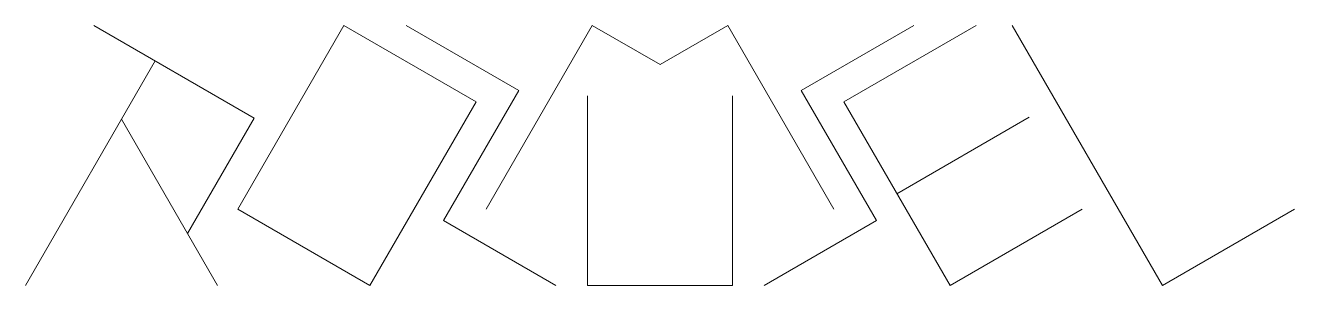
# Model space of a CAD drawing. Header units: millimetres. Extents: x -12 to 12, y -2.6 to 2.3.
import ezdxf

# ---------------------------------------------------------------- set-up
doc = ezdxf.new("R2010")
doc.units = ezdxf.units.MM
doc.header["$MEASUREMENT"] = 0

msp = doc.modelspace()

# ---------------------------------------------------------------- linework, layer by layer
at = {"lineweight": 18}
for points, knots in [([(-10.7231, 2.3214), (-10.7231, 2.3214), (-7.6867, 0.5683), (-7.6867, 0.5683), (-7.6867, 0.5683), (-8.9471, -1.6147), (-8.9471, -1.6147)], [0, 0, 0, 0, 0.5, 0.5, 0.5, 1, 1, 1, 1]), ([(-7.999, -1.153), (-7.999, -1.153), (-5.9932, 2.3214), (-5.9932, 2.3214), (-5.9932, 2.3214), (-3.4926, 0.8777), (-3.4926, 0.8777), (-3.4926, 0.8777), (-5.4985, -2.5967), (-5.4985, -2.5967), (-5.4985, -2.5967), (-7.999, -1.153), (-7.999, -1.153)], [0, 0, 0, 0, 0.25, 0.25, 0.25, 0.5, 0.5, 0.5, 0.75, 0.75, 0.75, 1, 1, 1, 1]), ([(-4.8128, 2.3214), (-4.8128, 2.3214), (-2.6864, 1.0937), (-2.6864, 1.0937), (-2.6864, 1.0937), (-4.1082, -1.369), (-4.1082, -1.369), (-4.1082, -1.369), (-1.9818, -2.5967), (-1.9818, -2.5967)], [0, 0, 0, 0, 0.3333333, 0.3333333, 0.3333333, 0.6666667, 0.6666667, 0.6666667, 1, 1, 1, 1]), ([(-3.302, -1.153), (-3.302, -1.153), (-1.2961, 2.3214), (-1.2961, 2.3214), (-1.2961, 2.3214), (-0.0146, 1.5815), (-0.0146, 1.5815), (-0.0146, 1.5815), (1.267, 2.3214), (1.267, 2.3214), (1.267, 2.3214), (3.2729, -1.153), (3.2729, -1.153)], [0, 0, 0, 0, 0.25, 0.25, 0.25, 0.5, 0.5, 0.5, 0.75, 0.75, 0.75, 1, 1, 1, 1]), ([(4.7836, 2.3214), (4.7836, 2.3214), (2.6572, 1.0937), (2.6572, 1.0937), (2.6572, 1.0937), (4.079, -1.369), (4.079, -1.369), (4.079, -1.369), (1.9526, -2.5967), (1.9526, -2.5967)], [0, 0, 0, 0, 0.3333333, 0.3333333, 0.3333333, 0.6666667, 0.6666667, 0.6666667, 1, 1, 1, 1]), ([(7.9699, -1.153), (7.9699, -1.153), (5.4693, -2.5967), (5.4693, -2.5967), (5.4693, -2.5967), (3.4634, 0.8777), (3.4634, 0.8777), (3.4634, 0.8777), (5.964, 2.3214), (5.964, 2.3214)], [0, 0, 0, 0, 0.3333333, 0.3333333, 0.3333333, 0.6666667, 0.6666667, 0.6666667, 1, 1, 1, 1]), ([(6.6454, 2.3214), (6.6454, 2.3214), (9.4849, -2.5967), (9.4849, -2.5967), (9.4849, -2.5967), (11.9854, -1.153), (11.9854, -1.153)], [0, 0, 0, 0, 0.5, 0.5, 0.5, 1, 1, 1, 1]), ([(-1.3826, 0.9913), (-1.3826, 0.9913), (-1.3826, -2.5967), (-1.3826, -2.5967), (-1.3826, -2.5967), (-0.0146, -2.5967), (-0.0146, -2.5967)], [0, 0, 0, 0, 0.5, 0.5, 0.5, 1, 1, 1, 1]), ([(1.3534, 0.9913), (1.3534, 0.9913), (1.3534, -2.5967), (1.3534, -2.5967), (1.3534, -2.5967), (-0.0146, -2.5967), (-0.0146, -2.5967)], [0, 0, 0, 0, 0.5, 0.5, 0.5, 1, 1, 1, 1])]:
    msp.add_open_spline(points, degree=3, knots=knots, dxfattribs=at)
for points in [[(-12.0146, -2.5967), (-12.0146, -2.5967), (-9.5622, 1.6511), (-9.5622, 1.6511)], [(-10.1974, 0.5509), (-10.1974, 0.5509), (-8.3801, -2.5967), (-8.3801, -2.5967)], [(4.4663, -0.8595), (4.4663, -0.8595), (6.9669, 0.5842), (6.9669, 0.5842)]]:
    msp.add_open_spline(points, degree=3, dxfattribs=at)

doc.saveas('drawing.dxf')
